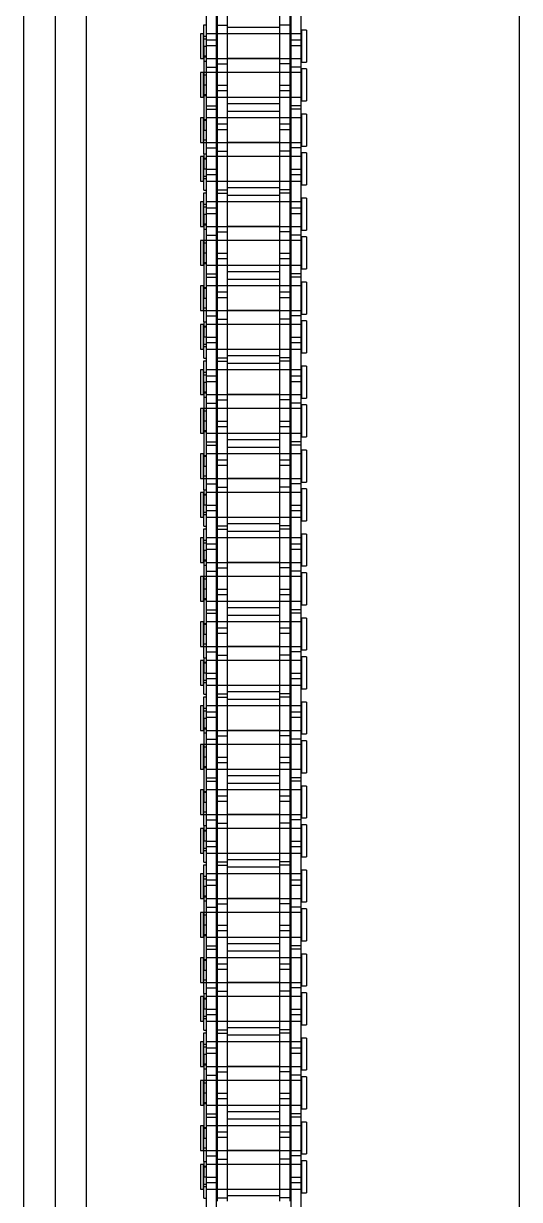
# Model space of a CAD drawing. Header units: metres. Extents: x 0 to 63075, y 0 to 44550.
# Drawn here: x 14315.3 to 14390.3, y 27528.3 to 27706.1 of the extents above; entities that cross this region are included whole.
import ezdxf

# ---------------------------------------------------------------- set-up
doc = ezdxf.new("R2010")
doc.units = ezdxf.units.M
doc.header["$LTSCALE"] = 75
doc.linetypes.add('HIDDEN2', pattern=[4.7625, 3.175, -1.5875])
for name, color, linetype in [('SDM', 7, 'Continuous'), ('SL4', 4, 'Continuous'), ('ST1', 7, 'HIDDEN2')]:
    doc.layers.add(name, color=color, linetype=linetype)

# ---------------------------------------------------------------- blocks, each defined once
blk = doc.blocks.new('A$Ca53c419a')
at = {"layer": 'SL4'}
for p, q in [((3664.71, 495.77), (2339.74, 495.77)), ((2339.74, 486.24), (3664.71, 486.24)), ((2339.74, 420.77), (3664.71, 420.77))]:
    blk.add_line(p, q, dxfattribs=at)
at = {"layer": 'ST1'}
for p, q in [((3664.71, 491), (2339.74, 491)), ((2339.74, 486.24), (3664.71, 486.24)), ((3101, 468.16), (3091.9, 468.16)), ((3098.7, 468.49), (3098.7, 468.16)), ((3098.7, 468.49), (3101.93, 468.49)), ((3103.77, 469), (3100.08, 469)), ((3100.08, 469), (3100.08, 468.53)), ((3100.08, 468.53), (3103.77, 468.53)), ((3100.08, 468.16), (3100.08, 466.64)), ((3100.08, 468.16), (3100.08, 453.66)), ((3100.45, 468.53), (3100.45, 468.16)), ((3100.82, 468.49), (3100.82, 468.16)), ((3101.86, 468.16), (3101, 468.16)), ((3101, 466.64), (3101, 468.16)), ((3110.95, 468.16), (3101.86, 468.16)), ((3101.86, 468.16), (3101.86, 466.64)), ((3101.93, 468.49), (3101.93, 468.16)), ((3104.22, 468.49), (3101.93, 468.49)), ((3103.4, 468.16), (3103.4, 468.53)), ((3103.55, 468.49), (3103.55, 468.16)), ((3103.77, 468.53), (3103.77, 469)), ((3103.77, 466.64), (3103.77, 468.16)), ((3103.77, 453.66), (3103.77, 468.16)), ((3104.22, 468.49), (3107.78, 468.49)), ((3104.22, 468.49), (3104.22, 468.16)), ((3105.1, 468.16), (3105.1, 466.64)), ((3109.62, 469), (3105.93, 469)), ((3105.93, 469), (3105.93, 468.53)), ((3105.93, 468.53), (3109.62, 468.53)), ((3105.93, 468.49), (3105.93, 466.64)), ((3105.93, 468.16), (3105.93, 453.66)), ((3106.3, 468.53), (3106.3, 468.16)), ((3107.78, 468.49), (3107.78, 468.16)), ((3120.48, 468.49), (3107.78, 468.49)), ((3109.25, 468.16), (3109.25, 468.53)), ((3109.39, 468.49), (3109.39, 468.16)), ((3109.62, 468.53), (3109.62, 469)), ((3109.62, 466.64), (3109.62, 468.16)), ((3109.62, 453.66), (3109.62, 468.16)), ((3110.95, 468.16), (3110.95, 466.64)), ((3117.3, 468.16), (3110.95, 468.16)), ((3111.45, 468.16), (3111.45, 466.64)), ((3116.47, 469), (3112.78, 469)), ((3112.78, 469), (3112.78, 468.53)), ((3112.78, 468.53), (3116.47, 468.53)), ((3112.78, 468.16), (3112.78, 466.64)), ((3112.78, 468.16), (3112.78, 453.66)), ((3113.01, 468.49), (3113.01, 468.16)), ((3113.15, 468.53), (3113.15, 468.16)), ((3114.63, 468.49), (3114.63, 468.16)), ((3116.1, 468.16), (3116.1, 468.53)), ((3116.47, 468.53), (3116.47, 469)), ((3116.47, 466.64), (3116.47, 468.49)), ((3116.47, 453.66), (3116.47, 468.16)), ((3117.3, 468.16), (3117.3, 466.64)), ((3126.4, 468.16), (3117.3, 468.16)), ((3118.18, 468.16), (3118.18, 468.49)), ((3122.32, 469), (3118.63, 469)), ((3118.63, 469), (3118.63, 468.53)), ((3118.63, 468.53), (3122.32, 468.53)), ((3118.63, 468.16), (3118.63, 466.64)), ((3118.63, 468.16), (3118.63, 453.66)), ((3118.86, 468.49), (3118.86, 468.16)), ((3119, 468.53), (3119, 468.16)), ((3120.48, 468.49), (3120.48, 468.16)), ((3120.48, 468.49), (3123.71, 468.49)), ((3120.55, 466.64), (3120.55, 468.16)), ((3121.41, 468.16), (3121.41, 466.64)), ((3121.58, 468.49), (3121.58, 468.16)), ((3121.95, 468.16), (3121.95, 468.53)), ((3122.32, 468.53), (3122.32, 469)), ((3122.32, 466.64), (3122.32, 468.16)), ((3122.32, 453.66), (3122.32, 468.16)), ((3123.71, 468.49), (3123.71, 468.16)), ((3124.1, 468.49), (3124.1, 468.16)), ((3124.1, 468.49), (3127.33, 468.49)), ((3129.17, 469), (3125.48, 469)), ((3125.48, 469), (3125.48, 468.53)), ((3125.48, 468.53), (3129.17, 468.53)), ((3125.48, 468.16), (3125.48, 466.64)), ((3125.48, 468.16), (3125.48, 453.66)), ((3125.85, 468.53), (3125.85, 468.16)), ((3126.22, 468.49), (3126.22, 468.16)), ((3127.26, 468.16), (3126.4, 468.16)), ((3126.4, 466.64), (3126.4, 468.16)), ((3136.35, 468.16), (3127.26, 468.16)), ((3127.26, 468.16), (3127.26, 466.64)), ((3127.33, 468.49), (3127.33, 468.16)), ((3129.62, 468.49), (3127.33, 468.49)), ((3128.8, 468.16), (3128.8, 468.53)), ((3128.95, 468.49), (3128.95, 468.16)), ((3129.17, 468.53), (3129.17, 469)), ((3129.17, 466.64), (3129.17, 468.16)), ((3129.17, 453.66), (3129.17, 468.16)), ((3129.62, 468.49), (3133.18, 468.49)), ((3129.62, 468.49), (3129.62, 468.16)), ((3130.5, 468.16), (3130.5, 466.64)), ((3135.02, 469), (3131.33, 469)), ((3131.33, 469), (3131.33, 468.53)), ((3131.33, 468.53), (3135.02, 468.53)), ((3131.33, 468.49), (3131.33, 466.64)), ((3131.33, 468.16), (3131.33, 453.66)), ((3131.7, 468.53), (3131.7, 468.16)), ((3133.18, 468.49), (3133.18, 468.16)), ((3145.88, 468.49), (3133.18, 468.49)), ((3134.65, 468.16), (3134.65, 468.53)), ((3134.79, 468.49), (3134.79, 468.16)), ((3135.02, 468.53), (3135.02, 469)), ((3135.02, 466.64), (3135.02, 468.16)), ((3135.02, 453.66), (3135.02, 468.16)), ((3136.35, 468.16), (3136.35, 466.64)), ((3142.7, 468.16), (3136.35, 468.16)), ((3136.85, 468.16), (3136.85, 466.64)), ((3141.87, 469), (3138.18, 469)), ((3138.18, 469), (3138.18, 468.53)), ((3138.18, 468.53), (3141.87, 468.53)), ((3138.18, 468.16), (3138.18, 466.64)), ((3138.18, 468.16), (3138.18, 453.66)), ((3138.41, 468.49), (3138.41, 468.16)), ((3138.55, 468.53), (3138.55, 468.16)), ((3140.03, 468.49), (3140.03, 468.16)), ((3141.5, 468.16), (3141.5, 468.53)), ((3141.87, 468.53), (3141.87, 469)), ((3141.87, 466.64), (3141.87, 468.49)), ((3141.87, 453.66), (3141.87, 468.16)), ((3142.7, 468.16), (3142.7, 466.64)), ((3151.8, 468.16), (3142.7, 468.16)), ((3143.58, 468.16), (3143.58, 468.49)), ((3147.72, 469), (3144.03, 469)), ((3144.03, 469), (3144.03, 468.53)), ((3144.03, 468.53), (3147.72, 468.53)), ((3144.03, 468.16), (3144.03, 466.64)), ((3144.03, 468.16), (3144.03, 453.66)), ((3144.26, 468.49), (3144.26, 468.16)), ((3144.4, 468.53), (3144.4, 468.16)), ((3145.88, 468.49), (3145.88, 468.16)), ((3145.88, 468.49), (3149.11, 468.49)), ((3145.95, 466.64), (3145.95, 468.16)), ((3146.81, 468.16), (3146.81, 466.64)), ((3146.98, 468.49), (3146.98, 468.16)), ((3147.35, 468.16), (3147.35, 468.53)), ((3147.72, 468.53), (3147.72, 469)), ((3147.72, 466.64), (3147.72, 468.16)), ((3147.72, 453.66), (3147.72, 468.16)), ((3149.11, 468.49), (3149.11, 468.16)), ((3149.5, 468.49), (3149.5, 468.16)), ((3149.5, 468.49), (3152.73, 468.49)), ((3154.57, 469), (3150.88, 469)), ((3150.88, 469), (3150.88, 468.53)), ((3150.88, 468.53), (3154.57, 468.53)), ((3150.88, 468.16), (3150.88, 466.64)), ((3150.88, 468.16), (3150.88, 453.66)), ((3151.25, 468.53), (3151.25, 468.16)), ((3151.62, 468.49), (3151.62, 468.16)), ((3152.66, 468.16), (3151.8, 468.16)), ((3151.8, 466.64), (3151.8, 468.16)), ((3161.75, 468.16), (3152.66, 468.16)), ((3152.66, 468.16), (3152.66, 466.64)), ((3152.73, 468.49), (3152.73, 468.16)), ((3155.02, 468.49), (3152.73, 468.49)), ((3154.2, 468.16), (3154.2, 468.53)), ((3154.35, 468.49), (3154.35, 468.16)), ((3154.57, 468.53), (3154.57, 469)), ((3154.57, 466.64), (3154.57, 468.16)), ((3154.57, 453.66), (3154.57, 468.16)), ((3155.02, 468.49), (3158.58, 468.49)), ((3155.02, 468.49), (3155.02, 468.16)), ((3155.9, 468.16), (3155.9, 466.64)), ((3160.42, 469), (3156.73, 469)), ((3156.73, 469), (3156.73, 468.53)), ((3156.73, 468.53), (3160.42, 468.53)), ((3156.73, 468.49), (3156.73, 466.64)), ((3156.73, 468.16), (3156.73, 453.66)), ((3157.1, 468.53), (3157.1, 468.16)), ((3158.58, 468.49), (3158.58, 468.16)), ((3171.28, 468.49), (3158.58, 468.49)), ((3160.05, 468.16), (3160.05, 468.53)), ((3160.19, 468.49), (3160.19, 468.16)), ((3160.42, 468.53), (3160.42, 469)), ((3160.42, 466.64), (3160.42, 468.16)), ((3160.42, 453.66), (3160.42, 468.16)), ((3161.75, 468.16), (3161.75, 466.64)), ((3168.1, 468.16), (3161.75, 468.16)), ((3162.25, 468.16), (3162.25, 466.64)), ((3167.27, 469), (3163.58, 469)), ((3163.58, 469), (3163.58, 468.53)), ((3163.58, 468.53), (3167.27, 468.53)), ((3163.58, 468.16), (3163.58, 466.64)), ((3163.58, 468.16), (3163.58, 453.66)), ((3163.81, 468.49), (3163.81, 468.16)), ((3163.95, 468.53), (3163.95, 468.16)), ((3165.43, 468.49), (3165.43, 468.16)), ((3166.9, 468.16), (3166.9, 468.53)), ((3167.27, 468.53), (3167.27, 469)), ((3167.27, 466.64), (3167.27, 468.49)), ((3167.27, 453.66), (3167.27, 468.16)), ((3168.1, 468.16), (3168.1, 466.64)), ((3177.2, 468.16), (3168.1, 468.16)), ((3168.98, 468.16), (3168.98, 468.49)), ((3173.12, 469), (3169.43, 469)), ((3169.43, 469), (3169.43, 468.53)), ((3169.43, 468.53), (3173.12, 468.53)), ((3169.43, 468.16), (3169.43, 466.64)), ((3169.43, 468.16), (3169.43, 453.66)), ((3169.66, 468.49), (3169.66, 468.16)), ((3169.8, 468.53), (3169.8, 468.16)), ((3171.28, 468.49), (3171.28, 468.16)), ((3171.28, 468.49), (3174.51, 468.49)), ((3171.35, 466.64), (3171.35, 468.16)), ((3172.21, 468.16), (3172.21, 466.64)), ((3172.38, 468.49), (3172.38, 468.16)), ((3172.75, 468.16), (3172.75, 468.53)), ((3173.12, 468.53), (3173.12, 469)), ((3173.12, 466.64), (3173.12, 468.16)), ((3173.12, 453.66), (3173.12, 468.16)), ((3174.51, 468.49), (3174.51, 468.16)), ((3174.9, 468.49), (3174.9, 468.16)), ((3174.9, 468.49), (3178.13, 468.49)), ((3179.97, 469), (3176.28, 469)), ((3176.28, 469), (3176.28, 468.53)), ((3176.28, 468.53), (3179.97, 468.53)), ((3176.28, 468.16), (3176.28, 466.64)), ((3176.28, 468.16), (3176.28, 453.66)), ((3176.65, 468.53), (3176.65, 468.16)), ((3177.02, 468.49), (3177.02, 468.16)), ((3178.06, 468.16), (3177.2, 468.16)), ((3177.2, 466.64), (3177.2, 468.16)), ((3187.15, 468.16), (3178.06, 468.16)), ((3178.06, 468.16), (3178.06, 466.64)), ((3178.13, 468.49), (3178.13, 468.16)), ((3180.42, 468.49), (3178.13, 468.49)), ((3179.6, 468.16), (3179.6, 468.53)), ((3179.75, 468.49), (3179.75, 468.16)), ((3179.97, 468.53), (3179.97, 469)), ((3179.97, 466.64), (3179.97, 468.16)), ((3179.97, 453.66), (3179.97, 468.16)), ((3180.42, 468.49), (3183.98, 468.49)), ((3180.42, 468.49), (3180.42, 468.16)), ((3181.3, 468.16), (3181.3, 466.64)), ((3185.82, 469), (3182.13, 469)), ((3182.13, 469), (3182.13, 468.53)), ((3182.13, 468.53), (3185.82, 468.53)), ((3182.13, 468.49), (3182.13, 466.64)), ((3182.13, 468.16), (3182.13, 453.66)), ((3182.5, 468.53), (3182.5, 468.16)), ((3183.98, 468.49), (3183.98, 468.16)), ((3196.68, 468.49), (3183.98, 468.49)), ((3185.45, 468.16), (3185.45, 468.53)), ((3185.59, 468.49), (3185.59, 468.16)), ((3185.82, 468.53), (3185.82, 469)), ((3185.82, 466.64), (3185.82, 468.16)), ((3185.82, 453.66), (3185.82, 468.16)), ((3187.15, 468.16), (3187.15, 466.64)), ((3193.5, 468.16), (3187.15, 468.16)), ((3187.65, 468.16), (3187.65, 466.64)), ((3192.67, 469), (3188.98, 469)), ((3188.98, 469), (3188.98, 468.53)), ((3188.98, 468.53), (3192.67, 468.53)), ((3188.98, 468.16), (3188.98, 466.64)), ((3188.98, 468.16), (3188.98, 453.66)), ((3189.21, 468.49), (3189.21, 468.16)), ((3189.35, 468.53), (3189.35, 468.16)), ((3190.83, 468.49), (3190.83, 468.16)), ((3192.3, 468.16), (3192.3, 468.53)), ((3192.67, 468.53), (3192.67, 469)), ((3192.67, 466.64), (3192.67, 468.49)), ((3192.67, 453.66), (3192.67, 468.16)), ((3193.5, 468.16), (3193.5, 466.64)), ((3202.6, 468.16), (3193.5, 468.16)), ((3194.38, 468.16), (3194.38, 468.49)), ((3198.52, 469), (3194.83, 469)), ((3194.83, 469), (3194.83, 468.53)), ((3194.83, 468.53), (3198.52, 468.53)), ((3194.83, 468.16), (3194.83, 466.64)), ((3194.83, 468.16), (3194.83, 453.66)), ((3195.06, 468.49), (3195.06, 468.16)), ((3195.2, 468.53), (3195.2, 468.16)), ((3196.68, 468.49), (3196.68, 468.16)), ((3196.68, 468.49), (3199.91, 468.49)), ((3196.75, 466.64), (3196.75, 468.16)), ((3197.61, 468.16), (3197.61, 466.64)), ((3197.78, 468.49), (3197.78, 468.16)), ((3198.15, 468.16), (3198.15, 468.53)), ((3198.52, 468.53), (3198.52, 469)), ((3198.52, 466.64), (3198.52, 468.16)), ((3198.52, 453.66), (3198.52, 468.16)), ((3199.91, 468.49), (3199.91, 468.16)), ((3200.3, 468.49), (3200.3, 468.16)), ((3200.3, 468.49), (3203.53, 468.49)), ((3205.37, 469), (3201.68, 469)), ((3201.68, 469), (3201.68, 468.53)), ((3201.68, 468.53), (3205.37, 468.53)), ((3201.68, 468.16), (3201.68, 466.64)), ((3201.68, 468.16), (3201.68, 453.66)), ((3202.05, 468.53), (3202.05, 468.16)), ((3202.42, 468.49), (3202.42, 468.16)), ((3203.46, 468.16), (3202.6, 468.16)), ((3202.6, 466.64), (3202.6, 468.16)), ((3212.55, 468.16), (3203.46, 468.16)), ((3203.46, 468.16), (3203.46, 466.64)), ((3203.53, 468.49), (3203.53, 468.16)), ((3205.82, 468.49), (3203.53, 468.49)), ((3205, 468.16), (3205, 468.53)), ((3205.15, 468.49), (3205.15, 468.16)), ((3205.37, 468.53), (3205.37, 469)), ((3205.37, 466.64), (3205.37, 468.16)), ((3205.37, 453.66), (3205.37, 468.16)), ((3205.82, 468.49), (3209.38, 468.49)), ((3205.82, 468.49), (3205.82, 468.16)), ((3206.7, 468.16), (3206.7, 466.64)), ((3211.22, 469), (3207.53, 469)), ((3207.53, 469), (3207.53, 468.53)), ((3207.53, 468.53), (3211.22, 468.53)), ((3207.53, 468.49), (3207.53, 466.64)), ((3207.53, 468.16), (3207.53, 453.66)), ((3207.9, 468.53), (3207.9, 468.16)), ((3209.38, 468.49), (3209.38, 468.16)), ((3222.08, 468.49), (3209.38, 468.49)), ((3210.85, 468.16), (3210.85, 468.53)), ((3210.99, 468.49), (3210.99, 468.16)), ((3211.22, 468.53), (3211.22, 469)), ((3211.22, 466.64), (3211.22, 468.16)), ((3211.22, 453.66), (3211.22, 468.16)), ((3212.55, 468.16), (3212.55, 466.64)), ((3218.9, 468.16), (3212.55, 468.16)), ((3213.05, 468.16), (3213.05, 466.64)), ((3218.07, 469), (3214.38, 469)), ((3214.38, 469), (3214.38, 468.53)), ((3214.38, 468.53), (3218.07, 468.53)), ((3214.38, 468.16), (3214.38, 466.64)), ((3214.38, 468.16), (3214.38, 453.66)), ((3214.61, 468.49), (3214.61, 468.16)), ((3214.75, 468.53), (3214.75, 468.16)), ((3216.23, 468.49), (3216.23, 468.16)), ((3217.7, 468.16), (3217.7, 468.53)), ((3218.07, 468.53), (3218.07, 469)), ((3218.07, 466.64), (3218.07, 468.49)), ((3218.07, 453.66), (3218.07, 468.16)), ((3218.9, 468.16), (3218.9, 466.64)), ((3228, 468.16), (3218.9, 468.16)), ((3219.78, 468.16), (3219.78, 468.49)), ((3223.92, 469), (3220.23, 469)), ((3220.23, 469), (3220.23, 468.53)), ((3220.23, 468.53), (3223.92, 468.53)), ((3220.23, 468.16), (3220.23, 466.64)), ((3220.23, 468.16), (3220.23, 453.66)), ((3220.46, 468.49), (3220.46, 468.16)), ((3220.6, 468.53), (3220.6, 468.16)), ((3222.08, 468.49), (3222.08, 468.16)), ((3222.08, 468.49), (3225.31, 468.49)), ((3222.15, 466.64), (3222.15, 468.16)), ((3223.01, 468.16), (3223.01, 466.64)), ((3223.18, 468.49), (3223.18, 468.16)), ((3223.55, 468.16), (3223.55, 468.53)), ((3223.92, 468.53), (3223.92, 469)), ((3223.92, 466.64), (3223.92, 468.16)), ((3223.92, 453.66), (3223.92, 468.16)), ((3225.31, 468.49), (3225.31, 468.16)), ((3225.7, 468.49), (3225.7, 468.16)), ((3225.7, 468.49), (3228.93, 468.49)), ((3230.77, 469), (3227.08, 469)), ((3227.08, 469), (3227.08, 468.53)), ((3227.08, 468.53), (3230.77, 468.53)), ((3227.08, 468.16), (3227.08, 466.64)), ((3227.08, 468.16), (3227.08, 453.66)), ((3227.45, 468.53), (3227.45, 468.16)), ((3227.82, 468.49), (3227.82, 468.16)), ((3228.86, 468.16), (3228, 468.16)), ((3228, 466.64), (3228, 468.16)), ((3237.95, 468.16), (3228.86, 468.16)), ((3228.86, 468.16), (3228.86, 466.64)), ((3228.93, 468.49), (3228.93, 468.16)), ((3231.22, 468.49), (3228.93, 468.49)), ((3230.4, 468.16), (3230.4, 468.53)), ((3230.55, 468.49), (3230.55, 468.16)), ((3230.77, 468.53), (3230.77, 469)), ((3230.77, 466.64), (3230.77, 468.16)), ((3230.77, 453.66), (3230.77, 468.16)), ((3231.22, 468.49), (3234.78, 468.49)), ((3231.22, 468.49), (3231.22, 468.16)), ((3232.1, 468.16), (3232.1, 466.64)), ((3236.62, 469), (3232.93, 469)), ((3232.93, 469), (3232.93, 468.53)), ((3232.93, 468.53), (3236.62, 468.53)), ((3232.93, 468.49), (3232.93, 466.64)), ((3232.93, 468.16), (3232.93, 453.66)), ((3233.3, 468.53), (3233.3, 468.16)), ((3234.78, 468.49), (3234.78, 468.16)), ((3247.48, 468.49), (3234.78, 468.49)), ((3236.25, 468.16), (3236.25, 468.53)), ((3236.39, 468.49), (3236.39, 468.16)), ((3236.62, 468.53), (3236.62, 469)), ((3236.62, 466.64), (3236.62, 468.16)), ((3236.62, 453.66), (3236.62, 468.16)), ((3237.95, 468.16), (3237.95, 466.64)), ((3244.3, 468.16), (3237.95, 468.16)), ((3238.45, 468.16), (3238.45, 466.64)), ((3243.47, 469), (3239.78, 469)), ((3239.78, 469), (3239.78, 468.53)), ((3239.78, 468.53), (3243.47, 468.53)), ((3239.78, 468.16), (3239.78, 466.64)), ((3239.78, 468.16), (3239.78, 453.66)), ((3240.01, 468.49), (3240.01, 468.16)), ((3240.15, 468.53), (3240.15, 468.16)), ((3241.63, 468.49), (3241.63, 468.16)), ((3243.1, 468.16), (3243.1, 468.53)), ((3243.47, 468.53), (3243.47, 469)), ((3243.47, 466.64), (3243.47, 468.49)), ((3243.47, 453.66), (3243.47, 468.16)), ((3244.3, 468.16), (3244.3, 466.64)), ((3253.4, 468.16), (3244.3, 468.16)), ((3245.18, 468.16), (3245.18, 468.49)), ((3249.32, 469), (3245.63, 469)), ((3245.63, 469), (3245.63, 468.53)), ((3245.63, 468.53), (3249.32, 468.53)), ((3245.63, 468.16), (3245.63, 466.64)), ((3245.63, 468.16), (3245.63, 453.66)), ((3245.86, 468.49), (3245.86, 468.16)), ((3246, 468.53), (3246, 468.16)), ((3247.48, 468.49), (3247.48, 468.16)), ((3247.48, 468.49), (3250.71, 468.49)), ((3247.55, 466.64), (3247.55, 468.16)), ((3248.41, 468.16), (3248.41, 466.64)), ((3248.58, 468.49), (3248.58, 468.16)), ((3248.95, 468.16), (3248.95, 468.53)), ((3249.32, 468.53), (3249.32, 469)), ((3249.32, 466.64), (3249.32, 468.16)), ((3249.32, 453.66), (3249.32, 468.16)), ((3250.71, 468.49), (3250.71, 468.16)), ((3251.1, 468.49), (3251.1, 468.16)), ((3251.1, 468.49), (3254.33, 468.49)), ((3256.17, 469), (3252.48, 469)), ((3252.48, 469), (3252.48, 468.53)), ((3252.48, 468.53), (3256.17, 468.53)), ((3252.48, 468.16), (3252.48, 466.64)), ((3252.48, 468.16), (3252.48, 453.66)), ((3252.85, 468.53), (3252.85, 468.16)), ((3253.22, 468.49), (3253.22, 468.16)), ((3254.26, 468.16), (3253.4, 468.16)), ((3253.4, 466.64), (3253.4, 468.16)), ((3263.35, 468.16), (3254.26, 468.16)), ((3254.26, 468.16), (3254.26, 466.64)), ((3254.33, 468.49), (3254.33, 468.16)), ((3256.62, 468.49), (3254.33, 468.49)), ((3255.8, 468.16), (3255.8, 468.53)), ((3255.95, 468.49), (3255.95, 468.16)), ((3256.17, 468.53), (3256.17, 469)), ((3256.17, 466.64), (3256.17, 468.16)), ((3256.17, 453.66), (3256.17, 468.16)), ((3256.62, 468.49), (3260.18, 468.49)), ((3256.62, 468.49), (3256.62, 468.16)), ((3257.5, 468.16), (3257.5, 466.64)), ((3262.02, 469), (3258.33, 469)), ((3258.33, 469), (3258.33, 468.53)), ((3258.33, 468.53), (3262.02, 468.53)), ((3258.33, 468.49), (3258.33, 466.64)), ((3258.33, 468.16), (3258.33, 453.66)), ((3258.7, 468.53), (3258.7, 468.16)), ((3260.18, 468.49), (3260.18, 468.16)), ((3272.88, 468.49), (3260.18, 468.49)), ((3261.65, 468.16), (3261.65, 468.53)), ((3261.79, 468.49), (3261.79, 468.16)), ((3262.02, 468.53), (3262.02, 469)), ((3262.02, 466.64), (3262.02, 468.16)), ((3262.02, 453.66), (3262.02, 468.16)), ((3263.35, 468.16), (3263.35, 466.64)), ((3269.7, 468.16), (3263.35, 468.16)), ((3263.85, 468.16), (3263.85, 466.64)), ((3268.87, 469), (3265.18, 469)), ((3265.18, 469), (3265.18, 468.53)), ((3265.18, 468.53), (3268.87, 468.53)), ((3265.18, 468.16), (3265.18, 466.64)), ((3265.18, 468.16), (3265.18, 453.66)), ((3265.41, 468.49), (3265.41, 468.16)), ((3265.55, 468.53), (3265.55, 468.16)), ((3267.03, 468.49), (3267.03, 468.16)), ((3268.5, 468.16), (3268.5, 468.53)), ((3268.87, 468.53), (3268.87, 469)), ((3268.87, 466.64), (3268.87, 468.49)), ((3268.87, 453.66), (3268.87, 468.16)), ((3269.7, 468.16), (3269.7, 466.64)), ((3278.8, 468.16), (3269.7, 468.16)), ((3270.58, 468.16), (3270.58, 468.49)), ((3274.72, 469), (3271.03, 469)), ((3271.03, 469), (3271.03, 468.53)), ((3271.03, 468.53), (3274.72, 468.53)), ((3271.03, 468.16), (3271.03, 466.64)), ((3271.03, 468.16), (3271.03, 453.66)), ((3271.26, 468.49), (3271.26, 468.16)), ((3271.4, 468.53), (3271.4, 468.16)), ((3272.88, 468.49), (3272.88, 468.16)), ((3272.88, 468.49), (3276.11, 468.49)), ((3272.95, 466.64), (3272.95, 468.16)), ((3273.81, 468.16), (3273.81, 466.64)), ((3273.98, 468.49), (3273.98, 468.16)), ((3274.35, 468.16), (3274.35, 468.53)), ((3274.72, 468.53), (3274.72, 469)), ((3274.72, 466.64), (3274.72, 468.16)), ((3274.72, 453.66), (3274.72, 468.16)), ((3276.11, 468.49), (3276.11, 468.16)), ((3101, 466.64), (3091.9, 466.64)), ((3104.6, 466.49), (3098.25, 466.49)), ((3098.75, 466.49), (3098.75, 464.97)), ((3100.08, 466.49), (3100.08, 464.97)), ((3101.86, 466.64), (3101, 466.64)), ((3110.95, 466.64), (3101.86, 466.64)), ((3103.77, 464.97), (3103.77, 466.49)), ((3104.6, 466.49), (3104.6, 464.97)), ((3113.7, 466.49), (3104.6, 466.49)), ((3105.93, 466.49), (3105.93, 464.97)), ((3107.85, 464.97), (3107.85, 466.49)), ((3108.71, 466.49), (3108.71, 464.97)), ((3109.62, 464.97), (3109.62, 466.49)), ((3117.3, 466.64), (3110.95, 466.64)), ((3112.78, 466.49), (3112.78, 464.97)), ((3114.56, 466.49), (3113.7, 466.49)), ((3113.7, 464.97), (3113.7, 466.49)), ((3123.65, 466.49), (3114.56, 466.49)), ((3114.56, 466.49), (3114.56, 464.97)), ((3116.47, 464.97), (3116.47, 466.49)), ((3126.4, 466.64), (3117.3, 466.64)), ((3117.8, 466.49), (3117.8, 464.97)), ((3118.63, 466.49), (3118.63, 464.97)), ((3122.32, 464.97), (3122.32, 466.49)), ((3123.65, 466.49), (3123.65, 464.97)), ((3130, 466.49), (3123.65, 466.49)), ((3124.15, 466.49), (3124.15, 464.97)), ((3125.48, 466.49), (3125.48, 464.97)), ((3127.26, 466.64), (3126.4, 466.64)), ((3136.35, 466.64), (3127.26, 466.64)), ((3129.17, 464.97), (3129.17, 466.49)), ((3130, 466.49), (3130, 464.97)), ((3139.1, 466.49), (3130, 466.49)), ((3131.33, 466.49), (3131.33, 464.97)), ((3133.25, 464.97), (3133.25, 466.49)), ((3134.11, 466.49), (3134.11, 464.97)), ((3135.02, 464.97), (3135.02, 466.49)), ((3142.7, 466.64), (3136.35, 466.64)), ((3138.18, 466.49), (3138.18, 464.97)), ((3139.96, 466.49), (3139.1, 466.49)), ((3139.1, 464.97), (3139.1, 466.49)), ((3149.05, 466.49), (3139.96, 466.49)), ((3139.96, 466.49), (3139.96, 464.97)), ((3141.87, 464.97), (3141.87, 466.49)), ((3151.8, 466.64), (3142.7, 466.64)), ((3143.2, 466.49), (3143.2, 464.97)), ((3144.03, 466.49), (3144.03, 464.97)), ((3147.72, 464.97), (3147.72, 466.49)), ((3149.05, 466.49), (3149.05, 464.97)), ((3155.4, 466.49), (3149.05, 466.49)), ((3149.55, 466.49), (3149.55, 464.97)), ((3150.88, 466.49), (3150.88, 464.97)), ((3152.66, 466.64), (3151.8, 466.64)), ((3161.75, 466.64), (3152.66, 466.64)), ((3154.57, 464.97), (3154.57, 466.49)), ((3155.4, 466.49), (3155.4, 464.97)), ((3164.5, 466.49), (3155.4, 466.49)), ((3156.73, 466.49), (3156.73, 464.97)), ((3158.65, 464.97), (3158.65, 466.49)), ((3159.51, 466.49), (3159.51, 464.97)), ((3160.42, 464.97), (3160.42, 466.49)), ((3168.1, 466.64), (3161.75, 466.64)), ((3163.58, 466.49), (3163.58, 464.97)), ((3165.36, 466.49), (3164.5, 466.49)), ((3164.5, 464.97), (3164.5, 466.49)), ((3174.45, 466.49), (3165.36, 466.49)), ((3165.36, 466.49), (3165.36, 464.97)), ((3167.27, 464.97), (3167.27, 466.49)), ((3177.2, 466.64), (3168.1, 466.64)), ((3168.6, 466.49), (3168.6, 464.97)), ((3169.43, 466.49), (3169.43, 464.97)), ((3173.12, 464.97), (3173.12, 466.49)), ((3174.45, 466.49), (3174.45, 464.97)), ((3180.8, 466.49), (3174.45, 466.49)), ((3174.95, 466.49), (3174.95, 464.97)), ((3176.28, 466.49), (3176.28, 464.97)), ((3178.06, 466.64), (3177.2, 466.64)), ((3187.15, 466.64), (3178.06, 466.64)), ((3179.97, 464.97), (3179.97, 466.49)), ((3180.8, 466.49), (3180.8, 464.97)), ((3189.9, 466.49), (3180.8, 466.49)), ((3182.13, 466.49), (3182.13, 464.97)), ((3184.05, 464.97), (3184.05, 466.49)), ((3184.91, 466.49), (3184.91, 464.97)), ((3185.82, 464.97), (3185.82, 466.49)), ((3193.5, 466.64), (3187.15, 466.64)), ((3188.98, 466.49), (3188.98, 464.97)), ((3190.76, 466.49), (3189.9, 466.49)), ((3189.9, 464.97), (3189.9, 466.49)), ((3199.85, 466.49), (3190.76, 466.49)), ((3190.76, 466.49), (3190.76, 464.97)), ((3192.67, 464.97), (3192.67, 466.49)), ((3202.6, 466.64), (3193.5, 466.64)), ((3194, 466.49), (3194, 464.97)), ((3194.83, 466.49), (3194.83, 464.97)), ((3198.52, 464.97), (3198.52, 466.49)), ((3199.85, 466.49), (3199.85, 464.97)), ((3206.2, 466.49), (3199.85, 466.49)), ((3200.35, 466.49), (3200.35, 464.97)), ((3201.68, 466.49), (3201.68, 464.97)), ((3203.46, 466.64), (3202.6, 466.64)), ((3212.55, 466.64), (3203.46, 466.64)), ((3205.37, 464.97), (3205.37, 466.49)), ((3206.2, 466.49), (3206.2, 464.97)), ((3215.3, 466.49), (3206.2, 466.49)), ((3207.53, 466.49), (3207.53, 464.97)), ((3209.45, 464.97), (3209.45, 466.49)), ((3210.31, 466.49), (3210.31, 464.97)), ((3211.22, 464.97), (3211.22, 466.49)), ((3218.9, 466.64), (3212.55, 466.64)), ((3214.38, 466.49), (3214.38, 464.97)), ((3216.16, 466.49), (3215.3, 466.49)), ((3215.3, 464.97), (3215.3, 466.49)), ((3225.25, 466.49), (3216.16, 466.49)), ((3216.16, 466.49), (3216.16, 464.97)), ((3218.07, 464.97), (3218.07, 466.49)), ((3228, 466.64), (3218.9, 466.64)), ((3219.4, 466.49), (3219.4, 464.97)), ((3220.23, 466.49), (3220.23, 464.97)), ((3223.92, 464.97), (3223.92, 466.49)), ((3225.25, 466.49), (3225.25, 464.97)), ((3231.6, 466.49), (3225.25, 466.49)), ((3225.75, 466.49), (3225.75, 464.97)), ((3227.08, 466.49), (3227.08, 464.97)), ((3228.86, 466.64), (3228, 466.64)), ((3237.95, 466.64), (3228.86, 466.64)), ((3230.77, 464.97), (3230.77, 466.49)), ((3231.6, 466.49), (3231.6, 464.97)), ((3240.7, 466.49), (3231.6, 466.49)), ((3232.93, 466.49), (3232.93, 464.97)), ((3234.85, 464.97), (3234.85, 466.49)), ((3235.71, 466.49), (3235.71, 464.97)), ((3236.62, 464.97), (3236.62, 466.49)), ((3244.3, 466.64), (3237.95, 466.64)), ((3239.78, 466.49), (3239.78, 464.97)), ((3241.56, 466.49), (3240.7, 466.49)), ((3240.7, 464.97), (3240.7, 466.49)), ((3250.65, 466.49), (3241.56, 466.49)), ((3241.56, 466.49), (3241.56, 464.97)), ((3243.47, 464.97), (3243.47, 466.49)), ((3253.4, 466.64), (3244.3, 466.64)), ((3244.8, 466.49), (3244.8, 464.97)), ((3245.63, 466.49), (3245.63, 464.97)), ((3249.32, 464.97), (3249.32, 466.49)), ((3250.65, 466.49), (3250.65, 464.97)), ((3257, 466.49), (3250.65, 466.49)), ((3251.15, 466.49), (3251.15, 464.97)), ((3252.48, 466.49), (3252.48, 464.97)), ((3254.26, 466.64), (3253.4, 466.64)), ((3263.35, 466.64), (3254.26, 466.64)), ((3256.17, 464.97), (3256.17, 466.49)), ((3257, 466.49), (3257, 464.97)), ((3266.1, 466.49), (3257, 466.49)), ((3258.33, 466.49), (3258.33, 464.97)), ((3260.25, 464.97), (3260.25, 466.49)), ((3261.11, 466.49), (3261.11, 464.97)), ((3262.02, 464.97), (3262.02, 466.49)), ((3269.7, 466.64), (3263.35, 466.64)), ((3265.18, 466.49), (3265.18, 464.97)), ((3266.96, 466.49), (3266.1, 466.49)), ((3266.1, 464.97), (3266.1, 466.49)), ((3276.05, 466.49), (3266.96, 466.49)), ((3266.96, 466.49), (3266.96, 464.97)), ((3268.87, 464.97), (3268.87, 466.49)), ((3278.8, 466.64), (3269.7, 466.64)), ((3270.2, 466.49), (3270.2, 464.97)), ((3271.03, 466.49), (3271.03, 464.97)), ((3274.72, 464.97), (3274.72, 466.49)), ((3276.05, 466.49), (3276.05, 464.97)), ((3282.4, 466.49), (3276.05, 466.49)), ((3104.6, 464.97), (3098.25, 464.97)), ((3099.04, 457.04), (3099.04, 464.97)), ((3100.08, 464.97), (3100.08, 457.04)), ((3103.77, 457.04), (3103.77, 464.97)), ((3103.82, 464.97), (3103.82, 457.04)), ((3113.7, 464.97), (3104.6, 464.97)), ((3105.89, 457.04), (3105.89, 464.97)), ((3105.93, 464.97), (3105.93, 457.04)), ((3109.62, 457.04), (3109.62, 464.97)), ((3110.67, 464.97), (3110.67, 457.04)), ((3111.74, 457.04), (3111.74, 464.97)), ((3112.78, 464.97), (3112.78, 457.04)), ((3114.56, 464.97), (3113.7, 464.97)), ((3123.65, 464.97), (3114.56, 464.97)), ((3116.47, 457.04), (3116.47, 464.97)), ((3116.52, 464.97), (3116.52, 457.04)), ((3118.59, 457.04), (3118.59, 464.97)), ((3118.63, 464.97), (3118.63, 457.04)), ((3122.32, 457.04), (3122.32, 464.97)), ((3123.37, 464.97), (3123.37, 457.04)), ((3130, 464.97), (3123.65, 464.97)), ((3124.44, 457.04), (3124.44, 464.97)), ((3125.48, 464.97), (3125.48, 457.04)), ((3129.17, 457.04), (3129.17, 464.97)), ((3129.22, 464.97), (3129.22, 457.04)), ((3139.1, 464.97), (3130, 464.97)), ((3131.29, 457.04), (3131.29, 464.97)), ((3131.33, 464.97), (3131.33, 457.04)), ((3135.02, 457.04), (3135.02, 464.97)), ((3136.07, 464.97), (3136.07, 457.04)), ((3137.14, 457.04), (3137.14, 464.97)), ((3138.18, 464.97), (3138.18, 457.04)), ((3139.96, 464.97), (3139.1, 464.97)), ((3149.05, 464.97), (3139.96, 464.97)), ((3141.87, 457.04), (3141.87, 464.97)), ((3141.92, 464.97), (3141.92, 457.04)), ((3143.99, 457.04), (3143.99, 464.97)), ((3144.03, 464.97), (3144.03, 457.04)), ((3147.72, 457.04), (3147.72, 464.97)), ((3148.77, 464.97), (3148.77, 457.04)), ((3155.4, 464.97), (3149.05, 464.97)), ((3149.84, 457.04), (3149.84, 464.97)), ((3150.88, 464.97), (3150.88, 457.04)), ((3154.57, 457.04), (3154.57, 464.97)), ((3154.62, 464.97), (3154.62, 457.04)), ((3164.5, 464.97), (3155.4, 464.97)), ((3156.69, 457.04), (3156.69, 464.97)), ((3156.73, 464.97), (3156.73, 457.04)), ((3160.42, 457.04), (3160.42, 464.97)), ((3161.47, 464.97), (3161.47, 457.04)), ((3162.54, 457.04), (3162.54, 464.97)), ((3163.58, 464.97), (3163.58, 457.04)), ((3165.36, 464.97), (3164.5, 464.97)), ((3174.45, 464.97), (3165.36, 464.97)), ((3167.27, 457.04), (3167.27, 464.97)), ((3167.32, 464.97), (3167.32, 457.04)), ((3169.39, 457.04), (3169.39, 464.97)), ((3169.43, 464.97), (3169.43, 457.04)), ((3173.12, 457.04), (3173.12, 464.97)), ((3174.17, 464.97), (3174.17, 457.04)), ((3180.8, 464.97), (3174.45, 464.97)), ((3175.24, 457.04), (3175.24, 464.97)), ((3176.28, 464.97), (3176.28, 457.04)), ((3179.97, 457.04), (3179.97, 464.97)), ((3180.02, 464.97), (3180.02, 457.04)), ((3189.9, 464.97), (3180.8, 464.97)), ((3182.09, 457.04), (3182.09, 464.97)), ((3182.13, 464.97), (3182.13, 457.04)), ((3185.82, 457.04), (3185.82, 464.97)), ((3186.87, 464.97), (3186.87, 457.04)), ((3187.94, 457.04), (3187.94, 464.97)), ((3188.98, 464.97), (3188.98, 457.04)), ((3190.76, 464.97), (3189.9, 464.97)), ((3199.85, 464.97), (3190.76, 464.97)), ((3192.67, 457.04), (3192.67, 464.97)), ((3192.72, 464.97), (3192.72, 457.04)), ((3194.79, 457.04), (3194.79, 464.97)), ((3194.83, 464.97), (3194.83, 457.04)), ((3198.52, 457.04), (3198.52, 464.97)), ((3199.57, 464.97), (3199.57, 457.04)), ((3206.2, 464.97), (3199.85, 464.97)), ((3200.64, 457.04), (3200.64, 464.97)), ((3201.68, 464.97), (3201.68, 457.04)), ((3205.37, 457.04), (3205.37, 464.97)), ((3205.42, 464.97), (3205.42, 457.04)), ((3215.3, 464.97), (3206.2, 464.97)), ((3207.49, 457.04), (3207.49, 464.97)), ((3207.53, 464.97), (3207.53, 457.04)), ((3211.22, 457.04), (3211.22, 464.97)), ((3212.27, 464.97), (3212.27, 457.04)), ((3213.34, 457.04), (3213.34, 464.97)), ((3214.38, 464.97), (3214.38, 457.04)), ((3216.16, 464.97), (3215.3, 464.97)), ((3225.25, 464.97), (3216.16, 464.97)), ((3218.07, 457.04), (3218.07, 464.97)), ((3218.12, 464.97), (3218.12, 457.04)), ((3220.19, 457.04), (3220.19, 464.97)), ((3220.23, 464.97), (3220.23, 457.04)), ((3223.92, 457.04), (3223.92, 464.97)), ((3224.97, 464.97), (3224.97, 457.04)), ((3231.6, 464.97), (3225.25, 464.97)), ((3226.04, 457.04), (3226.04, 464.97)), ((3227.08, 464.97), (3227.08, 457.04)), ((3230.77, 457.04), (3230.77, 464.97)), ((3230.82, 464.97), (3230.82, 457.04)), ((3240.7, 464.97), (3231.6, 464.97)), ((3232.89, 457.04), (3232.89, 464.97)), ((3232.93, 464.97), (3232.93, 457.04)), ((3236.62, 457.04), (3236.62, 464.97)), ((3237.67, 464.97), (3237.67, 457.04)), ((3238.74, 457.04), (3238.74, 464.97)), ((3239.78, 464.97), (3239.78, 457.04)), ((3241.56, 464.97), (3240.7, 464.97)), ((3250.65, 464.97), (3241.56, 464.97)), ((3243.47, 457.04), (3243.47, 464.97)), ((3243.52, 464.97), (3243.52, 457.04)), ((3245.59, 457.04), (3245.59, 464.97)), ((3245.63, 464.97), (3245.63, 457.04)), ((3249.32, 457.04), (3249.32, 464.97)), ((3250.37, 464.97), (3250.37, 457.04)), ((3257, 464.97), (3250.65, 464.97)), ((3251.44, 457.04), (3251.44, 464.97)), ((3252.48, 464.97), (3252.48, 457.04)), ((3256.17, 457.04), (3256.17, 464.97)), ((3256.22, 464.97), (3256.22, 457.04)), ((3266.1, 464.97), (3257, 464.97)), ((3258.29, 457.04), (3258.29, 464.97)), ((3258.33, 464.97), (3258.33, 457.04)), ((3262.02, 457.04), (3262.02, 464.97)), ((3263.07, 464.97), (3263.07, 457.04)), ((3264.14, 457.04), (3264.14, 464.97)), ((3265.18, 464.97), (3265.18, 457.04)), ((3266.96, 464.97), (3266.1, 464.97)), ((3276.05, 464.97), (3266.96, 464.97)), ((3268.87, 457.04), (3268.87, 464.97)), ((3268.92, 464.97), (3268.92, 457.04)), ((3270.99, 457.04), (3270.99, 464.97)), ((3271.03, 464.97), (3271.03, 457.04)), ((3274.72, 457.04), (3274.72, 464.97)), ((3275.77, 464.97), (3275.77, 457.04)), ((3282.4, 464.97), (3276.05, 464.97)), ((3104.6, 457.04), (3098.25, 457.04)), ((3098.75, 455.52), (3098.75, 457.04)), ((3100.08, 457.04), (3100.08, 455.52)), ((3103.77, 455.52), (3103.77, 457.04)), ((3104.6, 455.52), (3104.6, 457.04)), ((3113.7, 457.04), (3104.6, 457.04)), ((3105.93, 457.04), (3105.93, 455.52)), ((3107.85, 455.52), (3107.85, 457.04)), ((3108.71, 457.04), (3108.71, 455.52)), ((3109.62, 455.52), (3109.62, 457.04)), ((3112.78, 457.04), (3112.78, 455.52)), ((3114.56, 457.04), (3113.7, 457.04)), ((3113.7, 455.52), (3113.7, 457.04)), ((3123.65, 457.04), (3114.56, 457.04)), ((3114.56, 457.04), (3114.56, 455.52)), ((3116.47, 455.52), (3116.47, 457.04)), ((3117.8, 455.52), (3117.8, 457.04)), ((3118.63, 457.04), (3118.63, 455.52)), ((3122.32, 455.52), (3122.32, 457.04)), ((3123.65, 455.52), (3123.65, 457.04)), ((3130, 457.04), (3123.65, 457.04)), ((3124.15, 455.52), (3124.15, 457.04)), ((3125.48, 457.04), (3125.48, 455.52)), ((3129.17, 455.52), (3129.17, 457.04)), ((3130, 455.52), (3130, 457.04)), ((3139.1, 457.04), (3130, 457.04)), ((3131.33, 457.04), (3131.33, 455.52)), ((3133.25, 455.52), (3133.25, 457.04)), ((3134.11, 457.04), (3134.11, 455.52)), ((3135.02, 455.52), (3135.02, 457.04)), ((3138.18, 457.04), (3138.18, 455.52)), ((3139.96, 457.04), (3139.1, 457.04)), ((3139.1, 455.52), (3139.1, 457.04)), ((3149.05, 457.04), (3139.96, 457.04)), ((3139.96, 457.04), (3139.96, 455.52)), ((3141.87, 455.52), (3141.87, 457.04)), ((3143.2, 455.52), (3143.2, 457.04)), ((3144.03, 457.04), (3144.03, 455.52)), ((3147.72, 455.52), (3147.72, 457.04)), ((3149.05, 455.52), (3149.05, 457.04)), ((3155.4, 457.04), (3149.05, 457.04)), ((3149.55, 455.52), (3149.55, 457.04)), ((3150.88, 457.04), (3150.88, 455.52)), ((3154.57, 455.52), (3154.57, 457.04)), ((3155.4, 455.52), (3155.4, 457.04)), ((3164.5, 457.04), (3155.4, 457.04)), ((3156.73, 457.04), (3156.73, 455.52)), ((3158.65, 455.52), (3158.65, 457.04)), ((3159.51, 457.04), (3159.51, 455.52)), ((3160.42, 455.52), (3160.42, 457.04)), ((3163.58, 457.04), (3163.58, 455.52)), ((3165.36, 457.04), (3164.5, 457.04)), ((3164.5, 455.52), (3164.5, 457.04)), ((3174.45, 457.04), (3165.36, 457.04)), ((3165.36, 457.04), (3165.36, 455.52)), ((3167.27, 455.52), (3167.27, 457.04)), ((3168.6, 455.52), (3168.6, 457.04)), ((3169.43, 457.04), (3169.43, 455.52)), ((3173.12, 455.52), (3173.12, 457.04)), ((3174.45, 455.52), (3174.45, 457.04)), ((3180.8, 457.04), (3174.45, 457.04)), ((3174.95, 455.52), (3174.95, 457.04)), ((3176.28, 457.04), (3176.28, 455.52)), ((3179.97, 455.52), (3179.97, 457.04)), ((3180.8, 455.52), (3180.8, 457.04)), ((3189.9, 457.04), (3180.8, 457.04)), ((3182.13, 457.04), (3182.13, 455.52)), ((3184.05, 455.52), (3184.05, 457.04)), ((3184.91, 457.04), (3184.91, 455.52)), ((3185.82, 455.52), (3185.82, 457.04)), ((3188.98, 457.04), (3188.98, 455.52)), ((3190.76, 457.04), (3189.9, 457.04)), ((3189.9, 455.52), (3189.9, 457.04)), ((3199.85, 457.04), (3190.76, 457.04)), ((3190.76, 457.04), (3190.76, 455.52)), ((3192.67, 455.52), (3192.67, 457.04)), ((3194, 455.52), (3194, 457.04)), ((3194.83, 457.04), (3194.83, 455.52)), ((3198.52, 455.52), (3198.52, 457.04)), ((3199.85, 455.52), (3199.85, 457.04)), ((3206.2, 457.04), (3199.85, 457.04)), ((3200.35, 455.52), (3200.35, 457.04)), ((3201.68, 457.04), (3201.68, 455.52)), ((3205.37, 455.52), (3205.37, 457.04)), ((3206.2, 455.52), (3206.2, 457.04)), ((3215.3, 457.04), (3206.2, 457.04)), ((3207.53, 457.04), (3207.53, 455.52)), ((3209.45, 455.52), (3209.45, 457.04)), ((3210.31, 457.04), (3210.31, 455.52)), ((3211.22, 455.52), (3211.22, 457.04)), ((3214.38, 457.04), (3214.38, 455.52)), ((3216.16, 457.04), (3215.3, 457.04)), ((3215.3, 455.52), (3215.3, 457.04)), ((3225.25, 457.04), (3216.16, 457.04)), ((3216.16, 457.04), (3216.16, 455.52)), ((3218.07, 455.52), (3218.07, 457.04)), ((3219.4, 455.52), (3219.4, 457.04)), ((3220.23, 457.04), (3220.23, 455.52)), ((3223.92, 455.52), (3223.92, 457.04)), ((3225.25, 455.52), (3225.25, 457.04)), ((3231.6, 457.04), (3225.25, 457.04)), ((3225.75, 455.52), (3225.75, 457.04)), ((3227.08, 457.04), (3227.08, 455.52)), ((3230.77, 455.52), (3230.77, 457.04)), ((3231.6, 455.52), (3231.6, 457.04)), ((3240.7, 457.04), (3231.6, 457.04)), ((3232.93, 457.04), (3232.93, 455.52)), ((3234.85, 455.52), (3234.85, 457.04)), ((3235.71, 457.04), (3235.71, 455.52)), ((3236.62, 455.52), (3236.62, 457.04)), ((3239.78, 457.04), (3239.78, 455.52)), ((3241.56, 457.04), (3240.7, 457.04)), ((3240.7, 455.52), (3240.7, 457.04)), ((3250.65, 457.04), (3241.56, 457.04)), ((3241.56, 457.04), (3241.56, 455.52)), ((3243.47, 455.52), (3243.47, 457.04)), ((3244.8, 455.52), (3244.8, 457.04)), ((3245.63, 457.04), (3245.63, 455.52)), ((3249.32, 455.52), (3249.32, 457.04)), ((3250.65, 455.52), (3250.65, 457.04)), ((3257, 457.04), (3250.65, 457.04)), ((3251.15, 455.52), (3251.15, 457.04)), ((3252.48, 457.04), (3252.48, 455.52)), ((3256.17, 455.52), (3256.17, 457.04)), ((3257, 455.52), (3257, 457.04)), ((3266.1, 457.04), (3257, 457.04)), ((3258.33, 457.04), (3258.33, 455.52)), ((3260.25, 455.52), (3260.25, 457.04)), ((3261.11, 457.04), (3261.11, 455.52)), ((3262.02, 455.52), (3262.02, 457.04)), ((3265.18, 457.04), (3265.18, 455.52)), ((3266.96, 457.04), (3266.1, 457.04)), ((3266.1, 455.52), (3266.1, 457.04)), ((3276.05, 457.04), (3266.96, 457.04)), ((3266.96, 457.04), (3266.96, 455.52)), ((3268.87, 455.52), (3268.87, 457.04)), ((3270.2, 455.52), (3270.2, 457.04)), ((3271.03, 457.04), (3271.03, 455.52)), ((3274.72, 455.52), (3274.72, 457.04)), ((3276.05, 455.52), (3276.05, 457.04)), ((3282.4, 457.04), (3276.05, 457.04)), ((3101, 455.36), (3091.9, 455.36)), ((3104.6, 455.52), (3098.25, 455.52)), ((3100.08, 455.36), (3100.08, 453.84)), ((3101.86, 455.36), (3101, 455.36)), ((3101, 453.84), (3101, 455.36)), ((3110.95, 455.36), (3101.86, 455.36)), ((3101.86, 455.36), (3101.86, 453.84)), ((3103.77, 453.84), (3103.77, 455.36)), ((3113.7, 455.52), (3104.6, 455.52)), ((3105.1, 453.84), (3105.1, 455.36)), ((3105.93, 455.36), (3105.93, 453.84)), ((3109.62, 453.84), (3109.62, 455.36)), ((3110.95, 453.84), (3110.95, 455.36)), ((3117.3, 455.36), (3110.95, 455.36)), ((3111.45, 453.84), (3111.45, 455.36)), ((3112.78, 455.36), (3112.78, 453.84)), ((3114.56, 455.52), (3113.7, 455.52)), ((3123.65, 455.52), (3114.56, 455.52)), ((3116.47, 453.84), (3116.47, 455.36)), ((3117.3, 453.84), (3117.3, 455.36)), ((3126.4, 455.36), (3117.3, 455.36)), ((3118.63, 455.36), (3118.63, 453.84)), ((3120.55, 453.84), (3120.55, 455.36)), ((3121.41, 455.36), (3121.41, 453.84)), ((3122.32, 453.84), (3122.32, 455.36)), ((3130, 455.52), (3123.65, 455.52)), ((3125.48, 455.36), (3125.48, 453.84)), ((3127.26, 455.36), (3126.4, 455.36)), ((3126.4, 453.84), (3126.4, 455.36)), ((3136.35, 455.36), (3127.26, 455.36)), ((3127.26, 455.36), (3127.26, 453.84)), ((3129.17, 453.84), (3129.17, 455.36)), ((3139.1, 455.52), (3130, 455.52)), ((3130.5, 453.84), (3130.5, 455.36)), ((3131.33, 455.36), (3131.33, 453.84)), ((3135.02, 453.84), (3135.02, 455.36)), ((3136.35, 453.84), (3136.35, 455.36)), ((3142.7, 455.36), (3136.35, 455.36)), ((3136.85, 453.84), (3136.85, 455.36)), ((3138.18, 455.36), (3138.18, 453.84)), ((3139.96, 455.52), (3139.1, 455.52)), ((3149.05, 455.52), (3139.96, 455.52)), ((3141.87, 453.84), (3141.87, 455.36)), ((3142.7, 453.84), (3142.7, 455.36)), ((3151.8, 455.36), (3142.7, 455.36)), ((3144.03, 455.36), (3144.03, 453.84)), ((3145.95, 453.84), (3145.95, 455.36)), ((3146.81, 455.36), (3146.81, 453.84)), ((3147.72, 453.84), (3147.72, 455.36)), ((3155.4, 455.52), (3149.05, 455.52)), ((3150.88, 455.36), (3150.88, 453.84)), ((3152.66, 455.36), (3151.8, 455.36)), ((3151.8, 453.84), (3151.8, 455.36)), ((3161.75, 455.36), (3152.66, 455.36)), ((3152.66, 455.36), (3152.66, 453.84)), ((3154.57, 453.84), (3154.57, 455.36)), ((3164.5, 455.52), (3155.4, 455.52)), ((3155.9, 453.84), (3155.9, 455.36)), ((3156.73, 455.36), (3156.73, 453.84)), ((3160.42, 453.84), (3160.42, 455.36)), ((3161.75, 453.84), (3161.75, 455.36)), ((3168.1, 455.36), (3161.75, 455.36)), ((3162.25, 453.84), (3162.25, 455.36)), ((3163.58, 455.36), (3163.58, 453.84)), ((3165.36, 455.52), (3164.5, 455.52)), ((3174.45, 455.52), (3165.36, 455.52)), ((3167.27, 453.84), (3167.27, 455.36)), ((3168.1, 453.84), (3168.1, 455.36)), ((3177.2, 455.36), (3168.1, 455.36)), ((3169.43, 455.36), (3169.43, 453.84)), ((3171.35, 453.84), (3171.35, 455.36)), ((3172.21, 455.36), (3172.21, 453.84)), ((3173.12, 453.84), (3173.12, 455.36)), ((3180.8, 455.52), (3174.45, 455.52)), ((3176.28, 455.36), (3176.28, 453.84)), ((3178.06, 455.36), (3177.2, 455.36)), ((3177.2, 453.84), (3177.2, 455.36)), ((3187.15, 455.36), (3178.06, 455.36)), ((3178.06, 455.36), (3178.06, 453.84)), ((3179.97, 453.84), (3179.97, 455.36)), ((3189.9, 455.52), (3180.8, 455.52)), ((3181.3, 453.84), (3181.3, 455.36)), ((3182.13, 455.36), (3182.13, 453.84)), ((3185.82, 453.84), (3185.82, 455.36)), ((3187.15, 453.84), (3187.15, 455.36)), ((3193.5, 455.36), (3187.15, 455.36)), ((3187.65, 453.84), (3187.65, 455.36)), ((3188.98, 455.36), (3188.98, 453.84)), ((3190.76, 455.52), (3189.9, 455.52)), ((3199.85, 455.52), (3190.76, 455.52)), ((3192.67, 453.84), (3192.67, 455.36)), ((3193.5, 453.84), (3193.5, 455.36)), ((3202.6, 455.36), (3193.5, 455.36)), ((3194.83, 455.36), (3194.83, 453.84)), ((3196.75, 453.84), (3196.75, 455.36)), ((3197.61, 455.36), (3197.61, 453.84)), ((3198.52, 453.84), (3198.52, 455.36)), ((3206.2, 455.52), (3199.85, 455.52)), ((3201.68, 455.36), (3201.68, 453.84)), ((3203.46, 455.36), (3202.6, 455.36)), ((3202.6, 453.84), (3202.6, 455.36)), ((3212.55, 455.36), (3203.46, 455.36)), ((3203.46, 455.36), (3203.46, 453.84)), ((3205.37, 453.84), (3205.37, 455.36)), ((3215.3, 455.52), (3206.2, 455.52)), ((3206.7, 453.84), (3206.7, 455.36)), ((3207.53, 455.36), (3207.53, 453.84)), ((3211.22, 453.84), (3211.22, 455.36)), ((3212.55, 453.84), (3212.55, 455.36)), ((3218.9, 455.36), (3212.55, 455.36)), ((3213.05, 453.84), (3213.05, 455.36)), ((3214.38, 455.36), (3214.38, 453.84)), ((3216.16, 455.52), (3215.3, 455.52)), ((3225.25, 455.52), (3216.16, 455.52)), ((3218.07, 453.84), (3218.07, 455.36)), ((3218.9, 453.84), (3218.9, 455.36)), ((3228, 455.36), (3218.9, 455.36)), ((3220.23, 455.36), (3220.23, 453.84)), ((3222.15, 453.84), (3222.15, 455.36)), ((3223.01, 455.36), (3223.01, 453.84)), ((3223.92, 453.84), (3223.92, 455.36)), ((3231.6, 455.52), (3225.25, 455.52)), ((3227.08, 455.36), (3227.08, 453.84)), ((3228.86, 455.36), (3228, 455.36)), ((3228, 453.84), (3228, 455.36)), ((3237.95, 455.36), (3228.86, 455.36)), ((3228.86, 455.36), (3228.86, 453.84)), ((3230.77, 453.84), (3230.77, 455.36)), ((3240.7, 455.52), (3231.6, 455.52)), ((3232.1, 453.84), (3232.1, 455.36)), ((3232.93, 455.36), (3232.93, 453.84)), ((3236.62, 453.84), (3236.62, 455.36)), ((3237.95, 453.84), (3237.95, 455.36)), ((3244.3, 455.36), (3237.95, 455.36)), ((3238.45, 453.84), (3238.45, 455.36)), ((3239.78, 455.36), (3239.78, 453.84)), ((3241.56, 455.52), (3240.7, 455.52)), ((3250.65, 455.52), (3241.56, 455.52)), ((3243.47, 453.84), (3243.47, 455.36)), ((3244.3, 453.84), (3244.3, 455.36)), ((3253.4, 455.36), (3244.3, 455.36)), ((3245.63, 455.36), (3245.63, 453.84)), ((3247.55, 453.84), (3247.55, 455.36)), ((3248.41, 455.36), (3248.41, 453.84)), ((3249.32, 453.84), (3249.32, 455.36)), ((3257, 455.52), (3250.65, 455.52)), ((3252.48, 455.36), (3252.48, 453.84)), ((3254.26, 455.36), (3253.4, 455.36)), ((3253.4, 453.84), (3253.4, 455.36)), ((3263.35, 455.36), (3254.26, 455.36)), ((3254.26, 455.36), (3254.26, 453.84)), ((3256.17, 453.84), (3256.17, 455.36)), ((3266.1, 455.52), (3257, 455.52)), ((3257.5, 453.84), (3257.5, 455.36)), ((3258.33, 455.36), (3258.33, 453.84)), ((3262.02, 453.84), (3262.02, 455.36)), ((3263.35, 453.84), (3263.35, 455.36)), ((3269.7, 455.36), (3263.35, 455.36)), ((3263.85, 453.84), (3263.85, 455.36)), ((3265.18, 455.36), (3265.18, 453.84)), ((3266.96, 455.52), (3266.1, 455.52)), ((3276.05, 455.52), (3266.96, 455.52)), ((3268.87, 453.84), (3268.87, 455.36)), ((3269.7, 453.84), (3269.7, 455.36)), ((3278.8, 455.36), (3269.7, 455.36)), ((3271.03, 455.36), (3271.03, 453.84)), ((3272.95, 453.84), (3272.95, 455.36)), ((3273.81, 455.36), (3273.81, 453.84)), ((3274.72, 453.84), (3274.72, 455.36)), ((3282.4, 455.52), (3276.05, 455.52)), ((3101, 453.84), (3091.9, 453.84)), ((3099.53, 453.66), (3104.33, 453.66)), ((3099.53, 453.66), (3099.53, 453)), ((3101.86, 453.84), (3101, 453.84)), ((3110.95, 453.84), (3101.86, 453.84)), ((3104.33, 453), (3104.33, 453.66)), ((3105.38, 453.66), (3110.17, 453.66)), ((3105.38, 453.66), (3105.38, 453)), ((3110.17, 453), (3110.17, 453.66)), ((3117.3, 453.84), (3110.95, 453.84)), ((3112.23, 453.66), (3117.03, 453.66)), ((3112.23, 453.66), (3112.23, 453)), ((3117.03, 453), (3117.03, 453.66)), ((3126.4, 453.84), (3117.3, 453.84)), ((3118.08, 453.66), (3122.87, 453.66)), ((3118.08, 453.66), (3118.08, 453)), ((3122.87, 453), (3122.87, 453.66)), ((3124.93, 453.66), (3129.73, 453.66)), ((3124.93, 453.66), (3124.93, 453)), ((3127.26, 453.84), (3126.4, 453.84)), ((3136.35, 453.84), (3127.26, 453.84)), ((3129.73, 453), (3129.73, 453.66)), ((3130.78, 453.66), (3135.57, 453.66)), ((3130.78, 453.66), (3130.78, 453)), ((3135.57, 453), (3135.57, 453.66)), ((3142.7, 453.84), (3136.35, 453.84)), ((3137.63, 453.66), (3142.43, 453.66)), ((3137.63, 453.66), (3137.63, 453)), ((3142.43, 453), (3142.43, 453.66)), ((3151.8, 453.84), (3142.7, 453.84)), ((3143.48, 453.66), (3148.27, 453.66)), ((3143.48, 453.66), (3143.48, 453)), ((3148.27, 453), (3148.27, 453.66)), ((3150.33, 453.66), (3155.13, 453.66)), ((3150.33, 453.66), (3150.33, 453)), ((3152.66, 453.84), (3151.8, 453.84)), ((3161.75, 453.84), (3152.66, 453.84)), ((3155.13, 453), (3155.13, 453.66)), ((3156.18, 453.66), (3160.97, 453.66)), ((3156.18, 453.66), (3156.18, 453)), ((3160.97, 453), (3160.97, 453.66)), ((3168.1, 453.84), (3161.75, 453.84)), ((3163.03, 453.66), (3167.83, 453.66)), ((3163.03, 453.66), (3163.03, 453)), ((3167.83, 453), (3167.83, 453.66)), ((3177.2, 453.84), (3168.1, 453.84)), ((3168.88, 453.66), (3173.67, 453.66)), ((3168.88, 453.66), (3168.88, 453)), ((3173.67, 453), (3173.67, 453.66)), ((3175.73, 453.66), (3180.53, 453.66)), ((3175.73, 453.66), (3175.73, 453)), ((3178.06, 453.84), (3177.2, 453.84)), ((3187.15, 453.84), (3178.06, 453.84)), ((3180.53, 453), (3180.53, 453.66)), ((3181.58, 453.66), (3186.37, 453.66)), ((3181.58, 453.66), (3181.58, 453)), ((3186.37, 453), (3186.37, 453.66)), ((3193.5, 453.84), (3187.15, 453.84)), ((3188.43, 453.66), (3193.23, 453.66)), ((3188.43, 453.66), (3188.43, 453)), ((3193.23, 453), (3193.23, 453.66)), ((3202.6, 453.84), (3193.5, 453.84)), ((3194.28, 453.66), (3199.07, 453.66)), ((3194.28, 453.66), (3194.28, 453)), ((3199.07, 453), (3199.07, 453.66)), ((3201.13, 453.66), (3205.93, 453.66)), ((3201.13, 453.66), (3201.13, 453)), ((3203.46, 453.84), (3202.6, 453.84)), ((3212.55, 453.84), (3203.46, 453.84)), ((3205.93, 453), (3205.93, 453.66)), ((3206.98, 453.66), (3211.77, 453.66)), ((3206.98, 453.66), (3206.98, 453)), ((3211.77, 453), (3211.77, 453.66)), ((3218.9, 453.84), (3212.55, 453.84)), ((3213.83, 453.66), (3218.63, 453.66)), ((3213.83, 453.66), (3213.83, 453)), ((3218.63, 453), (3218.63, 453.66)), ((3228, 453.84), (3218.9, 453.84)), ((3219.68, 453.66), (3224.47, 453.66)), ((3219.68, 453.66), (3219.68, 453)), ((3224.47, 453), (3224.47, 453.66)), ((3226.53, 453.66), (3231.33, 453.66)), ((3226.53, 453.66), (3226.53, 453)), ((3228.86, 453.84), (3228, 453.84)), ((3237.95, 453.84), (3228.86, 453.84)), ((3231.33, 453), (3231.33, 453.66)), ((3232.38, 453.66), (3237.17, 453.66)), ((3232.38, 453.66), (3232.38, 453)), ((3237.17, 453), (3237.17, 453.66)), ((3244.3, 453.84), (3237.95, 453.84)), ((3239.23, 453.66), (3244.03, 453.66)), ((3239.23, 453.66), (3239.23, 453)), ((3244.03, 453), (3244.03, 453.66)), ((3253.4, 453.84), (3244.3, 453.84)), ((3245.08, 453.66), (3249.87, 453.66)), ((3245.08, 453.66), (3245.08, 453)), ((3249.87, 453), (3249.87, 453.66)), ((3251.93, 453.66), (3256.73, 453.66)), ((3251.93, 453.66), (3251.93, 453)), ((3254.26, 453.84), (3253.4, 453.84)), ((3263.35, 453.84), (3254.26, 453.84)), ((3256.73, 453), (3256.73, 453.66)), ((3257.78, 453.66), (3262.57, 453.66)), ((3257.78, 453.66), (3257.78, 453)), ((3262.57, 453), (3262.57, 453.66)), ((3269.7, 453.84), (3263.35, 453.84)), ((3264.63, 453.66), (3269.43, 453.66)), ((3264.63, 453.66), (3264.63, 453)), ((3269.43, 453), (3269.43, 453.66)), ((3278.8, 453.84), (3269.7, 453.84)), ((3270.48, 453.66), (3275.27, 453.66)), ((3270.48, 453.66), (3270.48, 453)), ((3275.27, 453), (3275.27, 453.66)), ((3104.33, 453), (3099.53, 453)), ((3110.17, 453), (3105.38, 453)), ((3117.03, 453), (3112.23, 453)), ((3122.87, 453), (3118.08, 453)), ((3129.73, 453), (3124.93, 453)), ((3135.57, 453), (3130.78, 453)), ((3142.43, 453), (3137.63, 453)), ((3148.27, 453), (3143.48, 453)), ((3155.13, 453), (3150.33, 453)), ((3160.97, 453), (3156.18, 453)), ((3167.83, 453), (3163.03, 453)), ((3173.67, 453), (3168.88, 453)), ((3180.53, 453), (3175.73, 453)), ((3186.37, 453), (3181.58, 453)), ((3193.23, 453), (3188.43, 453)), ((3199.07, 453), (3194.28, 453)), ((3205.93, 453), (3201.13, 453)), ((3211.77, 453), (3206.98, 453)), ((3218.63, 453), (3213.83, 453)), ((3224.47, 453), (3219.68, 453)), ((3231.33, 453), (3226.53, 453)), ((3237.17, 453), (3232.38, 453)), ((3244.03, 453), (3239.23, 453)), ((3249.87, 453), (3245.08, 453)), ((3256.73, 453), (3251.93, 453)), ((3262.57, 453), (3257.78, 453)), ((3269.43, 453), (3264.63, 453)), ((3275.27, 453), (3270.48, 453))]:
    blk.add_line(p, q, dxfattribs=at)

msp = doc.modelspace()

# ---------------------------------------------------------------- block references
at = {"layer": 'SDM', "rotation": 90}
msp.add_blockref('A$Ca53c419a', (14811.03, 24429.77), dxfattribs=at)

doc.saveas('drawing.dxf')
